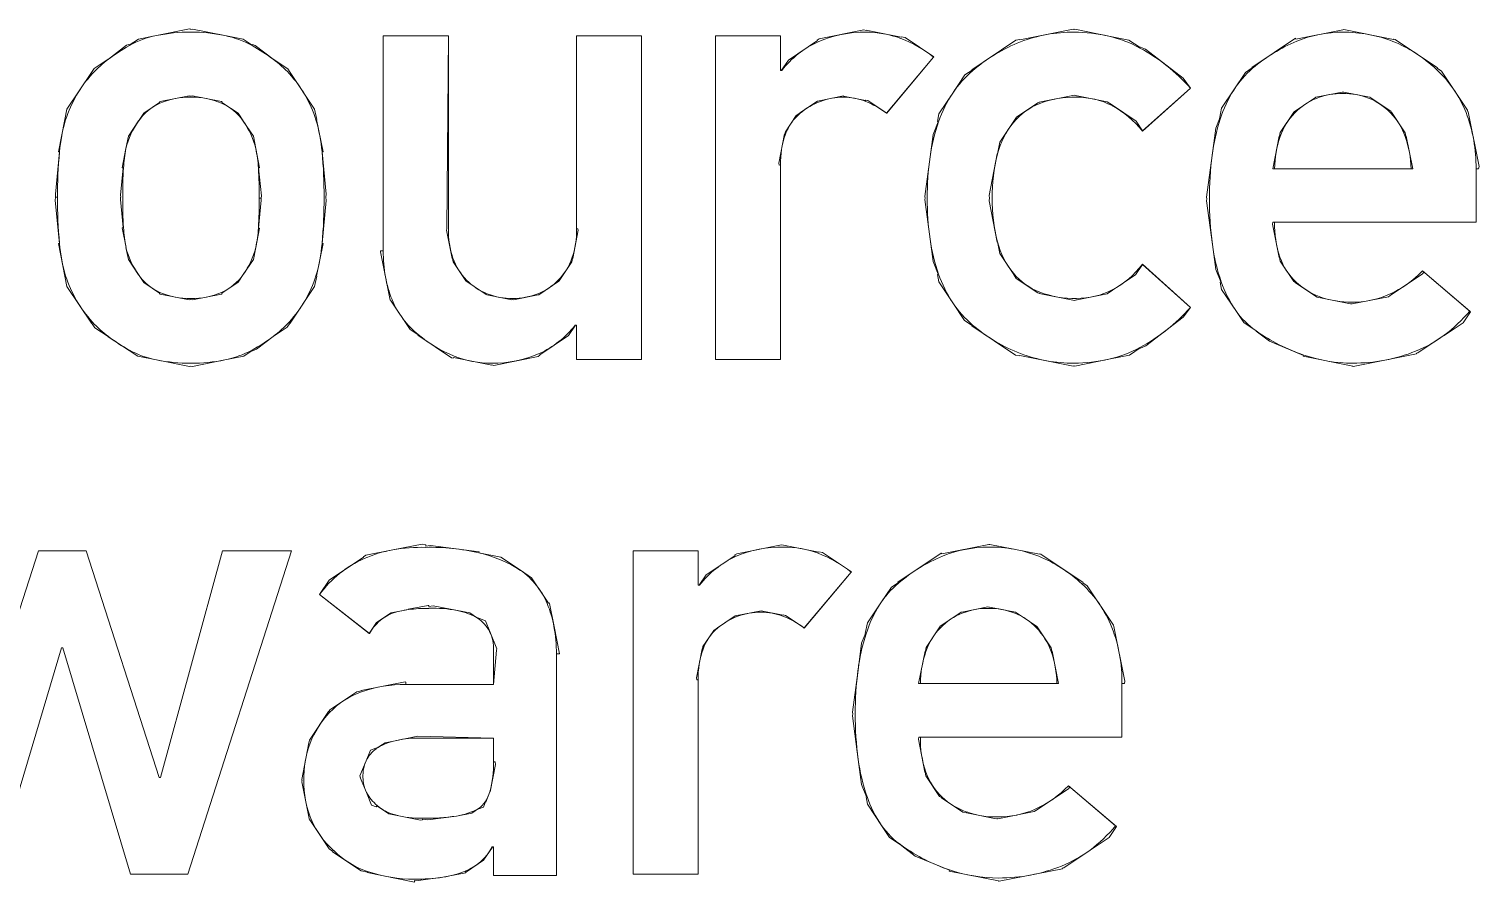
# Model space of a CAD drawing. Header units: millimetres. Extents: x 52 to 245, y 27 to 183.
# Drawn here: x 116.01 to 121.31, y 120.04 to 123.15 of the extents above; entities that cross this region are included whole.
import ezdxf

# ---------------------------------------------------------------- set-up
doc = ezdxf.new("R2010")
doc.units = ezdxf.units.MM
doc.layers.add('Mechanical15', color=56, linetype='Continuous')

msp = doc.modelspace()

# ---------------------------------------------------------------- linework, layer by layer
at = {"layer": 'Mechanical15', "color": 0, "lineweight": 5}
for p, q in [((116.4082, 123.1161), (116.4745, 123.1292)), ((116.4745, 123.1293), (116.5944, 123.1531)), ((116.4745, 123.1292), (116.4745, 123.1293)), ((116.5944, 123.1531), (116.6003, 123.152)), ((116.6001, 123.1518), (116.6056, 123.1529)), ((116.6003, 123.152), (116.6001, 123.1518)), ((116.6056, 123.1529), (116.7243, 123.1293)), ((116.7243, 123.1293), (116.7243, 123.1293)), ((116.7243, 123.1293), (116.7905, 123.1161)), ((117.3031, 123.1278), (117.5409, 123.1278)), ((117.3031, 122.3419), (117.3031, 123.1278)), ((117.3031, 122.3419), (117.3031, 123.1278)), ((117.3031, 123.1278), (117.5409, 123.1278)), ((117.5409, 123.1278), (117.5357, 122.4228)), ((117.5409, 122.4227), (117.5409, 123.1278)), ((118.0092, 123.1278), (118.247, 123.1278)), ((118.0092, 122.4227), (118.0092, 123.1278)), ((118.0092, 122.4227), (118.0092, 123.1278)), ((118.0092, 123.1278), (118.247, 123.1278)), ((118.247, 121.9456), (118.247, 123.1278)), ((118.247, 123.1278), (118.247, 121.9456)), ((118.5169, 123.1278), (118.7547, 123.1278)), ((118.5169, 121.9456), (118.5169, 123.1278)), ((118.5169, 121.9456), (118.5169, 123.1278)), ((118.5169, 123.1278), (118.7547, 123.1278)), ((118.7547, 123.0015), (118.7547, 123.1278)), ((118.7547, 123.1278), (118.7547, 123.0015)), ((118.8957, 123.1172), (119.0592, 123.1497)), ((119.0592, 123.1497), (119.0669, 123.1482)), ((119.0669, 123.1482), (119.0668, 123.1486)), ((119.0668, 123.1486), (119.0669, 123.1486)), ((119.0669, 123.1486), (119.1952, 123.1231)), ((119.629, 123.1133), (119.8243, 123.1521)), ((119.8243, 123.1521), (119.8268, 123.1516)), ((119.8267, 123.1516), (119.8295, 123.1521)), ((119.8268, 123.1516), (119.8267, 123.1516)), ((119.8295, 123.1521), (119.9543, 123.1273)), ((119.9543, 123.1273), (119.9543, 123.1273)), ((119.9543, 123.1273), (120.0276, 123.1127)), ((120.6377, 123.116), (120.8093, 123.1502)), ((120.8093, 123.1504), (120.8129, 123.1511)), ((120.8093, 123.1502), (120.8093, 123.1504)), ((120.8129, 123.1511), (120.9946, 123.115)), ((116.2985, 123.0425), (116.3651, 123.0936)), ((116.3651, 123.0936), (116.3729, 123.0968)), ((116.3729, 123.0968), (116.3747, 123.0936)), ((116.3747, 123.0936), (116.4082, 123.1161)), ((116.7905, 123.1161), (116.824, 123.0937)), ((116.824, 123.0937), (116.8257, 123.0967)), ((116.8257, 123.0967), (116.8353, 123.0928)), ((116.8353, 123.0928), (116.9007, 123.0425)), ((118.7835, 123.0397), (118.8896, 123.1106)), ((118.8888, 123.1126), (118.8957, 123.1172)), ((118.8896, 123.1106), (118.8888, 123.1126)), ((119.1952, 123.1231), (119.1958, 123.1245)), ((119.1958, 123.1245), (119.2094, 123.1218)), ((119.2094, 123.1218), (119.3148, 123.0514)), ((119.4532, 123.0043), (119.6145, 123.1121)), ((119.6145, 123.1121), (119.6283, 123.1148)), ((119.6283, 123.1148), (119.629, 123.1133)), ((120.0276, 123.1127), (120.0687, 123.0853)), ((120.0687, 123.0853), (120.0694, 123.0865)), ((120.0694, 123.0865), (120.0876, 123.079)), ((120.0876, 123.079), (120.2255, 122.9732)), ((120.4766, 123.0128), (120.6358, 123.1191)), ((120.6358, 123.1191), (120.6363, 123.1192)), ((120.6363, 123.1192), (120.6377, 123.116)), ((120.9946, 123.115), (120.9951, 123.1161)), ((120.9951, 123.1161), (120.9997, 123.1152)), ((120.9997, 123.1152), (121.1547, 123.0117)), ((116.2467, 123.0086), (116.2981, 123.043)), ((116.2981, 123.043), (116.2985, 123.0425)), ((116.9007, 123.0425), (116.901, 123.0429)), ((116.901, 123.0429), (116.9547, 123.0071)), ((118.7583, 123.0021), (118.7835, 123.0397)), ((119.1422, 122.8452), (119.3138, 123.0502)), ((119.3138, 123.0502), (119.1426, 122.8458)), ((119.3148, 123.0514), (119.3138, 123.0502)), ((116.1469, 122.8597), (116.2365, 122.9937)), ((116.2365, 122.9937), (116.2367, 122.9936)), ((116.2367, 122.9936), (116.2467, 123.0086)), ((116.9547, 123.0071), (116.9634, 122.994)), ((116.9634, 122.994), (116.9632, 122.9937)), ((116.9632, 122.9937), (117.0522, 122.8605)), ((118.7547, 123.0015), (118.7583, 123.0021)), ((118.7547, 123.0015), (118.7591, 123.0015)), ((119.3837, 122.9189), (119.4279, 122.985)), ((119.4279, 122.985), (119.4545, 123.0028)), ((119.4545, 123.0028), (119.4532, 123.0043)), ((120.2255, 122.9732), (120.253, 122.9374)), ((120.4104, 122.9302), (120.4535, 122.9947)), ((120.4535, 122.9947), (120.4781, 123.0111)), ((120.4781, 123.0111), (120.4766, 123.0128)), ((121.1547, 123.0117), (121.1533, 123.0103)), ((121.1533, 123.0103), (121.1693, 122.9995)), ((121.1693, 122.9995), (121.265, 122.8563)), ((119.3331, 122.8431), (119.3837, 122.9189)), ((119.3837, 122.9189), (119.3837, 122.9189)), ((120.0765, 122.7802), (120.252, 122.9365)), ((120.252, 122.9365), (120.0773, 122.7808)), ((120.253, 122.9374), (120.252, 122.9365)), ((120.3661, 122.864), (120.4103, 122.9302)), ((120.4103, 122.9302), (120.4104, 122.9302)), ((120.8062, 122.9224), (120.7108, 122.9035)), ((120.8094, 122.9218), (120.8062, 122.9224)), ((120.8123, 122.9223), (120.8093, 122.9217)), ((120.8093, 122.9217), (120.8094, 122.9218)), ((120.9066, 122.9036), (120.8123, 122.9223)), ((116.4859, 122.8844), (116.4283, 122.8459)), ((116.4877, 122.888), (116.4852, 122.8864)), ((116.4852, 122.8864), (116.4859, 122.8844)), ((116.5936, 122.9091), (116.4877, 122.888)), ((116.6001, 122.9078), (116.5936, 122.9091)), ((116.6063, 122.9091), (116.6001, 122.9078)), ((116.6001, 122.9078), (116.6002, 122.9078)), ((116.6002, 122.9078), (116.6001, 122.9078)), ((116.6001, 122.9078), (116.6001, 122.9078)), ((116.7114, 122.8882), (116.6063, 122.9091)), ((116.7143, 122.8863), (116.7114, 122.8882)), ((116.7136, 122.8844), (116.7143, 122.8863)), ((116.7728, 122.8449), (116.7136, 122.8844)), ((118.8896, 122.8896), (118.8249, 122.8463)), ((118.9847, 122.9085), (118.8896, 122.8896)), ((118.9848, 122.9085), (118.9847, 122.9085)), ((118.9848, 122.908), (118.9848, 122.9085)), ((119.0651, 122.892), (118.9848, 122.908)), ((119.0656, 122.8933), (119.0651, 122.892)), ((119.074, 122.8916), (119.0656, 122.8933)), ((119.1426, 122.8458), (119.074, 122.8916)), ((119.6949, 122.8831), (119.6162, 122.8305)), ((119.7001, 122.8841), (119.6949, 122.8831)), ((119.8286, 122.9109), (119.6997, 122.8852)), ((119.6997, 122.8852), (119.7001, 122.8841)), ((119.8362, 122.9094), (119.8286, 122.9109)), ((119.836, 122.9088), (119.8362, 122.9094)), ((119.8382, 122.9092), (119.836, 122.9088)), ((119.9476, 122.8874), (119.8382, 122.9092)), ((119.967, 122.8745), (119.9476, 122.8874)), ((119.9669, 122.8743), (119.967, 122.8745)), ((120.0535, 122.8165), (119.9669, 122.8743)), ((120.3583, 122.8251), (120.3661, 122.864)), ((120.709, 122.9032), (120.6322, 122.8519)), ((120.7107, 122.9036), (120.709, 122.9032)), ((120.7108, 122.9035), (120.7107, 122.9036)), ((120.9067, 122.9038), (120.9066, 122.9036)), ((120.9074, 122.9036), (120.9067, 122.9038)), ((120.9841, 122.8524), (120.9074, 122.9036)), ((116.1166, 122.7043), (116.14, 122.8222)), ((116.1395, 122.8224), (116.1469, 122.8597)), ((116.14, 122.8222), (116.1395, 122.8224)), ((116.4087, 122.8169), (116.3717, 122.7615)), ((116.4089, 122.8168), (116.4087, 122.8169)), ((116.4283, 122.8459), (116.4089, 122.8168)), ((116.7915, 122.8169), (116.7728, 122.8449)), ((116.7915, 122.8168), (116.7915, 122.8169)), ((116.8283, 122.7617), (116.7915, 122.8168)), ((117.0522, 122.8605), (117.0598, 122.8223)), ((117.0598, 122.8223), (117.0594, 122.8221)), ((117.0594, 122.8221), (117.0828, 122.7043)), ((118.8118, 122.8367), (118.7723, 122.7776)), ((118.8253, 122.8458), (118.8118, 122.8367)), ((118.8249, 122.8463), (118.8253, 122.8458)), ((119.3116, 122.7678), (119.3309, 122.8144)), ((119.3276, 122.8156), (119.3331, 122.8431)), ((119.3309, 122.8144), (119.3276, 122.8156)), ((119.6043, 122.8124), (119.5557, 122.7396)), ((119.6162, 122.8305), (119.6042, 122.8125)), ((119.6042, 122.8125), (119.6043, 122.8124)), ((120.0773, 122.7808), (120.0535, 122.8165)), ((120.3447, 122.7905), (120.3589, 122.8249)), ((120.3589, 122.8249), (120.3583, 122.8251)), ((120.6305, 122.8494), (120.5805, 122.7746)), ((120.6322, 122.8519), (120.6305, 122.8494)), ((120.6305, 122.8494), (120.6305, 122.8494)), ((120.9862, 122.8493), (120.9841, 122.8524)), ((120.9863, 122.8494), (120.9862, 122.8493)), ((121.0369, 122.7735), (120.9863, 122.8494)), ((121.265, 122.8563), (121.2662, 122.8507)), ((121.2662, 122.8507), (121.2668, 122.8509)), ((121.2668, 122.8509), (121.3066, 122.6511)), ((116.3717, 122.7615), (116.3628, 122.7168)), ((116.8372, 122.7169), (116.8283, 122.7617)), ((118.7695, 122.7694), (118.7484, 122.6633)), ((118.7706, 122.7691), (118.7695, 122.7694)), ((118.7723, 122.7776), (118.7706, 122.7691)), ((119.3009, 122.6862), (119.3116, 122.7678)), ((120.3316, 122.6914), (120.3447, 122.7905)), ((120.5767, 122.7613), (120.5531, 122.6425)), ((120.5778, 122.7609), (120.5767, 122.7613)), ((120.5805, 122.7746), (120.5778, 122.7609)), ((121.0394, 122.761), (121.0369, 122.7735)), ((121.0406, 122.7614), (121.0394, 122.761)), ((121.0643, 122.6426), (121.0406, 122.7614)), ((116.1048, 122.5489), (116.1201, 122.704)), ((116.1201, 122.704), (116.1166, 122.7043)), ((116.3629, 122.7168), (116.3489, 122.6461)), ((116.3628, 122.7168), (116.3629, 122.7168)), ((116.8369, 122.7168), (116.8372, 122.7169)), ((116.8511, 122.6454), (116.8369, 122.7168)), ((117.0828, 122.7043), (117.0792, 122.704)), ((117.0792, 122.704), (117.0945, 122.5489)), ((119.5557, 122.7396), (119.5471, 122.6966)), ((118.7484, 122.6633), (118.7498, 122.656)), ((118.7498, 122.656), (118.7547, 122.6561)), ((118.7547, 121.9456), (118.7547, 122.6561)), ((118.7547, 122.6561), (118.7547, 121.9456)), ((119.2817, 122.5405), (119.3009, 122.6862)), ((119.3009, 122.6862), (119.3009, 122.6862)), ((119.5466, 122.6968), (119.5164, 122.545)), ((119.5471, 122.6966), (119.5466, 122.6968)), ((120.3115, 122.5383), (120.3316, 122.6914)), ((120.3316, 122.6914), (120.3316, 122.6914)), ((121.3066, 122.6511), (121.3048, 122.6423)), ((116.3528, 122.6459), (116.343, 122.5462)), ((116.3489, 122.6461), (116.3528, 122.6459)), ((116.8475, 122.6453), (116.8511, 122.6454)), ((116.8575, 122.5437), (116.8475, 122.6453)), ((120.5531, 122.6425), (120.5596, 122.6425)), ((120.5596, 122.6425), (121.0643, 122.6426)), ((120.5596, 122.6425), (121.0586, 122.6425)), ((121.2957, 122.4468), (121.2957, 122.6425)), ((121.3048, 122.6423), (121.2957, 122.6425)), ((121.2957, 122.6425), (121.2957, 122.4468)), ((116.1059, 122.5381), (116.1048, 122.5489)), ((116.343, 122.5462), (116.3438, 122.538)), ((116.8567, 122.5353), (116.8575, 122.5437)), ((117.0945, 122.5489), (117.0934, 122.538)), ((119.5164, 122.545), (119.5184, 122.5352)), ((116.1046, 122.5268), (116.1057, 122.5381)), ((116.1201, 122.3693), (116.1046, 122.5268)), ((116.1057, 122.5381), (116.1059, 122.5381)), ((116.1126, 122.5381), (116.1059, 122.5381)), ((116.1059, 122.5381), (116.1059, 122.538)), ((116.1059, 122.538), (116.1126, 122.5381)), ((116.3434, 122.5381), (116.3425, 122.5296)), ((116.3425, 122.5296), (116.3526, 122.4272)), ((116.3438, 122.538), (116.3434, 122.5381)), ((116.8475, 122.4258), (116.8574, 122.527)), ((116.8499, 122.5353), (116.8566, 122.5354)), ((116.8566, 122.5353), (116.8499, 122.5353)), ((116.8566, 122.5354), (116.8566, 122.5353)), ((116.8574, 122.527), (116.8566, 122.5353)), ((116.8566, 122.5353), (116.8567, 122.5353)), ((117.0948, 122.5268), (117.0792, 122.3693)), ((117.0934, 122.538), (117.0936, 122.5381)), ((117.0936, 122.5381), (117.0948, 122.5268)), ((119.2824, 122.5353), (119.2817, 122.5405)), ((119.2817, 122.5301), (119.2824, 122.5354)), ((119.3009, 122.3846), (119.2817, 122.5301)), ((119.2824, 122.5354), (119.2824, 122.5353)), ((119.5185, 122.5355), (119.5165, 122.5257)), ((119.5165, 122.5257), (119.5466, 122.3746)), ((119.5184, 122.5352), (119.5185, 122.5355)), ((120.3114, 122.525), (120.3124, 122.5321)), ((120.3325, 122.3652), (120.3114, 122.525)), ((120.3123, 122.532), (120.3115, 122.5383)), ((120.3124, 122.5321), (120.3123, 122.532)), ((120.5536, 122.4469), (120.5522, 122.4395)), ((120.5522, 122.4395), (120.5763, 122.3181)), ((121.2957, 122.4468), (120.5536, 122.4469)), ((120.5596, 122.4468), (121.2957, 122.4468)), ((116.3526, 122.4272), (116.3486, 122.427)), ((116.3486, 122.427), (116.363, 122.355)), ((116.8369, 122.3544), (116.8511, 122.4256)), ((116.8511, 122.4256), (116.8475, 122.4258)), ((117.5357, 122.4228), (117.5346, 122.4174)), ((117.5346, 122.4174), (117.555, 122.3146)), ((117.9951, 122.3146), (118.0155, 122.4174)), ((118.0144, 122.4228), (118.0092, 122.4227)), ((118.0155, 122.4174), (118.0144, 122.4228)), ((119.3116, 122.3035), (119.3009, 122.3846)), ((119.3009, 122.3846), (119.3009, 122.3846)), ((116.1164, 122.3689), (116.1201, 122.3693)), ((116.14, 122.2502), (116.1164, 122.3689)), ((116.363, 122.355), (116.3628, 122.3549)), ((116.3628, 122.3549), (116.3716, 122.3107)), ((116.8286, 122.3109), (116.8372, 122.3543)), ((116.8372, 122.3543), (116.8369, 122.3544)), ((117.083, 122.3689), (117.0594, 122.2502)), ((117.0792, 122.3693), (117.083, 122.3689)), ((117.2926, 122.3391), (117.2932, 122.3419)), ((117.3109, 122.2471), (117.2926, 122.3391)), ((117.2932, 122.3419), (117.3031, 122.3419)), ((119.5466, 122.3746), (119.5471, 122.3748)), ((119.5471, 122.3748), (119.5555, 122.3324)), ((119.5555, 122.3324), (119.6043, 122.2595)), ((120.3445, 122.274), (120.3325, 122.3652)), ((120.3325, 122.3652), (120.3325, 122.3652)), ((116.3716, 122.3107), (116.4086, 122.2553)), ((116.7915, 122.2555), (116.8286, 122.3109)), ((117.555, 122.3146), (117.5556, 122.3148)), ((117.5556, 122.3148), (117.5582, 122.3021)), ((117.5582, 122.3021), (117.6047, 122.2325)), ((117.9454, 122.2324), (117.9919, 122.3021)), ((117.9919, 122.3021), (117.9945, 122.3148)), ((117.9945, 122.3148), (117.9951, 122.3146)), ((119.331, 122.2567), (119.3116, 122.3035)), ((120.0517, 122.2547), (120.0771, 122.2927)), ((120.0765, 122.2932), (120.252, 122.1358)), ((120.0765, 122.2932), (120.0771, 122.2928)), ((120.0771, 122.2927), (120.0765, 122.2932)), ((120.0771, 122.2928), (120.0771, 122.2927)), ((120.0771, 122.2927), (120.253, 122.135)), ((120.5763, 122.3181), (120.5773, 122.3184)), ((120.5773, 122.3184), (120.5799, 122.3051)), ((120.5799, 122.3051), (120.63, 122.2303)), ((116.1395, 122.2499), (116.14, 122.2502)), ((116.1469, 122.2126), (116.1395, 122.2499)), ((116.4086, 122.2553), (116.4089, 122.2555)), ((116.4089, 122.2555), (116.4283, 122.2264)), ((116.4283, 122.2264), (116.4859, 122.1879)), ((116.7136, 122.1879), (116.7728, 122.2275)), ((116.7728, 122.2275), (116.7915, 122.2555)), ((116.7915, 122.2555), (116.7915, 122.2555)), ((117.0598, 122.25), (117.0522, 122.2118)), ((117.0594, 122.2502), (117.0598, 122.25)), ((117.311, 122.2471), (117.3109, 122.2471)), ((117.328, 122.1616), (117.311, 122.2471)), ((117.6047, 122.2325), (117.6046, 122.2324)), ((117.6046, 122.2324), (117.6054, 122.2313)), ((117.6054, 122.2313), (117.6784, 122.1825)), ((117.8709, 122.1819), (117.9445, 122.2311)), ((117.9445, 122.2311), (117.9454, 122.2324)), ((117.9454, 122.2324), (117.9454, 122.2324)), ((119.3276, 122.2555), (119.331, 122.2567)), ((119.3329, 122.2286), (119.3276, 122.2555)), ((119.3837, 122.1526), (119.3329, 122.2286)), ((119.6043, 122.2595), (119.6041, 122.2594)), ((119.6041, 122.2594), (119.6159, 122.2418)), ((119.6159, 122.2418), (119.6946, 122.1892)), ((119.9674, 122.1984), (120.0517, 122.2547)), ((120.3632, 122.2288), (120.3445, 122.274)), ((120.3609, 122.228), (120.3632, 122.2288)), ((120.3662, 122.2012), (120.3609, 122.228)), ((120.63, 122.2303), (120.6368, 122.2257)), ((120.6368, 122.2257), (120.6366, 122.2255)), ((120.6366, 122.2255), (120.7151, 122.173)), ((120.9816, 122.1786), (121.1005, 122.2581)), ((121.1005, 122.2581), (121.1051, 122.2649)), ((121.1006, 122.2692), (121.2728, 122.1221)), ((121.1051, 122.2649), (121.1006, 122.2692)), ((121.1006, 122.2692), (121.2756, 122.1198)), ((116.2365, 122.0786), (116.1469, 122.2126)), ((116.4859, 122.1879), (116.4852, 122.186)), ((116.4852, 122.186), (116.4877, 122.1843)), ((116.4877, 122.1843), (116.5936, 122.1632)), ((116.6063, 122.1633), (116.7114, 122.1842)), ((116.7114, 122.1842), (116.7143, 122.1861)), ((116.7143, 122.1861), (116.7136, 122.1879)), ((117.0522, 122.2118), (116.9632, 122.0786)), ((117.6784, 122.1825), (117.6817, 122.1818)), ((117.6817, 122.1818), (117.6818, 122.1818)), ((117.6818, 122.1818), (117.7733, 122.1636)), ((117.7792, 122.1638), (117.8691, 122.1817)), ((117.8691, 122.1817), (117.8692, 122.1816)), ((117.8692, 122.1816), (117.8709, 122.1819)), ((119.6946, 122.1892), (119.7001, 122.1881)), ((119.7001, 122.1881), (119.6997, 122.187)), ((119.6997, 122.187), (119.8286, 122.1614)), ((119.8384, 122.1631), (119.9475, 122.1848)), ((119.9475, 122.1848), (119.9675, 122.1982)), ((119.9675, 122.1982), (119.9674, 122.1984)), ((120.4178, 122.124), (120.3662, 122.2012)), ((120.7151, 122.173), (120.728, 122.1704)), ((120.843, 122.1483), (120.9757, 122.1747)), ((120.9757, 122.1747), (120.9816, 122.1786)), ((120.9816, 122.1786), (120.9816, 122.1786)), ((116.5936, 122.1632), (116.6001, 122.1645)), ((116.6002, 122.1645), (116.6001, 122.1645)), ((116.6001, 122.1645), (116.6001, 122.1645)), ((116.6001, 122.1645), (116.6002, 122.1645)), ((116.6001, 122.1645), (116.6063, 122.1633)), ((117.3293, 122.1622), (117.328, 122.1616)), ((117.3293, 122.1618), (117.3293, 122.1622)), ((117.4011, 122.0544), (117.3293, 122.1618)), ((117.7733, 122.1636), (117.7765, 122.1643)), ((117.7765, 122.1643), (117.7764, 122.1644)), ((117.7764, 122.1644), (117.7792, 122.1638)), ((119.4269, 122.088), (119.3837, 122.1526)), ((119.3837, 122.1526), (119.3837, 122.1526)), ((119.8286, 122.1614), (119.8362, 122.1629)), ((119.8362, 122.1629), (119.836, 122.1636)), ((119.836, 122.1636), (119.8384, 122.1631)), ((120.253, 122.135), (120.2257, 122.0995)), ((120.4472, 122.08), (120.4178, 122.124)), ((120.4178, 122.124), (120.4178, 122.124)), ((120.728, 122.1704), (120.7279, 122.1702)), ((120.7279, 122.1702), (120.8369, 122.1485)), ((120.8369, 122.1485), (120.8411, 122.1493)), ((120.8411, 122.1493), (120.841, 122.1487)), ((120.841, 122.1487), (120.843, 122.1483)), ((121.2756, 122.1198), (121.2488, 122.0796)), ((116.2373, 122.0793), (116.2365, 122.0786)), ((116.2492, 122.0615), (116.2373, 122.0793)), ((116.9628, 122.079), (116.952, 122.063)), ((116.9632, 122.0786), (116.9628, 122.079)), ((118.0051, 122.0702), (117.9803, 122.0331)), ((118.0043, 122.0708), (118.0092, 122.0708)), ((118.0092, 122.0708), (118.0051, 122.0702)), ((118.0092, 121.9456), (118.0092, 122.0708)), ((118.0092, 121.9456), (118.0092, 122.0708)), ((119.4546, 122.0695), (119.4269, 122.088)), ((119.4534, 122.0681), (119.4546, 122.0695)), ((119.6125, 121.9617), (119.4534, 122.0681)), ((120.2257, 122.0995), (120.0896, 121.995)), ((120.4926, 122.0497), (120.4472, 122.08)), ((121.2488, 122.0796), (121.1798, 122.0335)), ((116.2982, 122.0288), (116.2492, 122.0615)), ((116.2979, 122.0285), (116.2982, 122.0288)), ((116.3741, 121.9776), (116.2979, 122.0285)), ((116.9007, 122.0293), (116.84, 121.9826)), ((116.901, 122.0289), (116.9007, 122.0293)), ((116.952, 122.063), (116.901, 122.0289)), ((117.4301, 122.035), (117.4011, 122.0544)), ((117.4292, 122.034), (117.4301, 122.035)), ((117.5528, 121.9514), (117.4292, 122.034)), ((117.9803, 122.0331), (117.8748, 121.9626)), ((120.4922, 122.0492), (120.4926, 122.0497)), ((120.5411, 122.0117), (120.4922, 122.0492)), ((121.1797, 122.0337), (121.0835, 121.9693)), ((121.1798, 122.0335), (121.1797, 122.0337)), ((116.3745, 121.9784), (116.3741, 121.9776)), ((116.4056, 121.9576), (116.3745, 121.9784)), ((116.8242, 121.9783), (116.7932, 121.9576)), ((116.8252, 121.9765), (116.8242, 121.9783)), ((116.84, 121.9826), (116.8252, 121.9765)), ((117.8755, 121.9607), (117.8684, 121.9559)), ((117.8748, 121.9626), (117.8755, 121.9607)), ((119.6285, 121.9586), (119.6125, 121.9617)), ((120.0291, 121.9609), (119.9543, 121.946)), ((120.0688, 121.9874), (120.0291, 121.9609)), ((120.0693, 121.9866), (120.0688, 121.9874)), ((120.0896, 121.995), (120.0693, 121.9866)), ((120.6657, 121.9601), (120.5411, 122.0117)), ((121.0788, 121.966), (120.8472, 121.9199)), ((121.0835, 121.9693), (121.0779, 121.9682)), ((121.0779, 121.9682), (121.0788, 121.966)), ((116.4745, 121.9439), (116.4056, 121.9576)), ((116.5944, 121.9201), (116.4745, 121.9439)), ((116.4745, 121.9439), (116.4745, 121.9439)), ((116.6003, 121.9212), (116.5944, 121.9201)), ((116.6056, 121.9203), (116.6001, 121.9214)), ((116.6001, 121.9214), (116.6003, 121.9212)), ((116.7243, 121.9439), (116.6056, 121.9203)), ((116.7932, 121.9576), (116.7243, 121.9439)), ((116.7243, 121.9439), (116.7243, 121.9439)), ((117.5589, 121.9502), (117.5528, 121.9514)), ((117.5598, 121.9524), (117.5589, 121.9502)), ((117.6993, 121.9246), (117.5598, 121.9524)), ((117.7067, 121.9238), (117.6992, 121.9252)), ((117.6992, 121.9252), (117.6993, 121.9246)), ((117.8684, 121.9559), (117.7067, 121.9238)), ((118.0092, 121.9456), (118.247, 121.9456)), ((118.247, 121.9456), (118.0092, 121.9456)), ((118.5169, 121.9456), (118.7547, 121.9456)), ((118.7547, 121.9456), (118.5169, 121.9456)), ((119.6291, 121.96), (119.6285, 121.9586)), ((119.8242, 121.9212), (119.6291, 121.96)), ((119.8268, 121.9217), (119.8242, 121.9212)), ((119.8295, 121.9212), (119.8267, 121.9217)), ((119.8267, 121.9217), (119.8268, 121.9217)), ((119.9543, 121.946), (119.8295, 121.9212)), ((119.9543, 121.946), (119.9543, 121.946)), ((120.6647, 121.9569), (120.6657, 121.9601)), ((120.8454, 121.921), (120.6647, 121.9569)), ((120.8454, 121.9202), (120.8454, 121.921)), ((120.8472, 121.9199), (120.8454, 121.9202)), ((115.7758, 120.4183), (116.0436, 121.2463)), ((115.7758, 120.4183), (116.0436, 121.2463)), ((116.0436, 121.2463), (116.2169, 121.2463)), ((116.0436, 121.2463), (116.2169, 121.2463)), ((116.2169, 121.2463), (116.4842, 120.4183)), ((116.2169, 121.2463), (116.4842, 120.4183)), ((116.4891, 120.4183), (116.7153, 121.2463)), ((116.4891, 120.4183), (116.7153, 121.2463)), ((116.5891, 120.0641), (116.9673, 121.2463)), ((116.9673, 121.2463), (116.5891, 120.0641)), ((116.7153, 121.2463), (116.9673, 121.2463)), ((116.7153, 121.2463), (116.9673, 121.2463)), ((117.1049, 121.1393), (117.231, 121.2235)), ((117.2306, 121.2246), (117.2388, 121.2301)), ((117.231, 121.2235), (117.2306, 121.2246)), ((117.2388, 121.2301), (117.3382, 121.2499)), ((117.3382, 121.2499), (117.4445, 121.271)), ((117.3382, 121.2499), (117.3382, 121.2499)), ((117.4445, 121.271), (117.4586, 121.2682)), ((117.4586, 121.2682), (117.4583, 121.2636)), ((117.4583, 121.2636), (117.4754, 121.2659)), ((117.4754, 121.2659), (117.6535, 121.2424)), ((117.6535, 121.2424), (117.6527, 121.2391)), ((117.6527, 121.2391), (117.7322, 121.2233)), ((117.7322, 121.2233), (117.8049, 121.1748)), ((118.2157, 121.2463), (118.4535, 121.2463)), ((118.2157, 120.0641), (118.2157, 121.2463)), ((118.2157, 120.0641), (118.2157, 121.2463)), ((118.2157, 121.2463), (118.4535, 121.2463)), ((118.4535, 121.12), (118.4535, 121.2463)), ((118.4535, 121.2463), (118.4535, 121.12)), ((118.4822, 121.1582), (118.5883, 121.2291)), ((118.5876, 121.2311), (118.5945, 121.2357)), ((118.5883, 121.2291), (118.5876, 121.2311)), ((118.5945, 121.2357), (118.758, 121.2682)), ((118.758, 121.2682), (118.7657, 121.2667)), ((118.7657, 121.2667), (118.7655, 121.2671)), ((118.7655, 121.2671), (118.7656, 121.2671)), ((118.7656, 121.2671), (118.8939, 121.2416)), ((118.8939, 121.2416), (118.8945, 121.243)), ((118.8945, 121.243), (118.9082, 121.2403)), ((118.9082, 121.2403), (119.0135, 121.1699)), ((119.1826, 121.1313), (119.3418, 121.2376)), ((119.3418, 121.2376), (119.3423, 121.2377)), ((119.3423, 121.2377), (119.3437, 121.2345)), ((119.3437, 121.2345), (119.5152, 121.2687)), ((119.5152, 121.2689), (119.5189, 121.2696)), ((119.5152, 121.2687), (119.5152, 121.2689)), ((119.5189, 121.2696), (119.7005, 121.2334)), ((119.7005, 121.2334), (119.7011, 121.2346)), ((119.7011, 121.2346), (119.7057, 121.2337)), ((119.7057, 121.2337), (119.8606, 121.1301)), ((117.8049, 121.1748), (117.8049, 121.1748)), ((117.8049, 121.1748), (117.8451, 121.1479)), ((118.841, 120.9637), (119.0126, 121.1687)), ((119.0126, 121.1687), (118.8414, 120.9643)), ((119.0135, 121.1699), (119.0126, 121.1687)), ((117.07, 121.0869), (117.1049, 121.1393)), ((117.8451, 121.1479), (117.9069, 121.0554)), ((118.4535, 121.12), (118.4571, 121.1206)), ((118.4535, 121.12), (118.4578, 121.12)), ((118.4571, 121.1206), (118.4822, 121.1582)), ((119.1163, 121.0487), (119.1594, 121.1132)), ((119.1594, 121.1132), (119.184, 121.1296)), ((119.184, 121.1296), (119.1826, 121.1313)), ((119.8606, 121.1301), (119.8592, 121.1287)), ((119.8592, 121.1287), (119.8753, 121.118)), ((119.8753, 121.118), (119.971, 120.9748)), ((117.2518, 120.9439), (117.07, 121.0869)), ((117.0703, 121.0867), (117.2523, 120.9435)), ((117.3321, 121.0199), (117.2787, 120.9842)), ((117.3324, 121.0196), (117.3321, 121.0199)), ((117.3946, 121.032), (117.3324, 121.0196)), ((117.4667, 121.0468), (117.3945, 121.0325)), ((117.3945, 121.0325), (117.3946, 121.032)), ((117.4699, 121.0462), (117.4667, 121.0468)), ((117.4696, 121.0425), (117.4699, 121.0462)), ((117.4852, 121.0456), (117.4696, 121.0425)), ((117.5736, 121.028), (117.4852, 121.0456)), ((117.6191, 121.0189), (117.5736, 121.028)), ((117.5736, 121.028), (117.5736, 121.028)), ((117.6476, 120.9999), (117.6191, 121.0189)), ((117.9069, 121.0553), (117.9086, 121.0561)), ((117.9069, 121.0554), (117.9069, 121.0553)), ((117.9086, 121.0561), (117.91, 121.054)), ((117.91, 121.054), (117.9269, 120.969)), ((118.5884, 121.0081), (118.5236, 120.9648)), ((118.6834, 121.027), (118.5884, 121.0081)), ((118.6835, 121.027), (118.6834, 121.027)), ((118.6836, 121.0265), (118.6835, 121.027)), ((118.7639, 121.0105), (118.6836, 121.0265)), ((118.7644, 121.0118), (118.7639, 121.0105)), ((118.7728, 121.0101), (118.7644, 121.0118)), ((118.8414, 120.9643), (118.7728, 121.0101)), ((119.072, 120.9825), (119.1162, 121.0487)), ((119.1162, 121.0487), (119.1163, 121.0487)), ((119.4149, 121.0217), (119.3381, 120.9704)), ((119.4167, 121.0221), (119.4149, 121.0217)), ((119.4168, 121.022), (119.4167, 121.0221)), ((119.5122, 121.0409), (119.4168, 121.022)), ((119.5153, 121.0403), (119.5122, 121.0409)), ((119.5182, 121.0408), (119.5152, 121.0402)), ((119.5152, 121.0402), (119.5153, 121.0403)), ((119.6125, 121.0221), (119.5182, 121.0408)), ((119.6126, 121.0223), (119.6125, 121.0221)), ((119.6133, 121.0221), (119.6126, 121.0223)), ((119.6901, 120.9708), (119.6133, 121.0221)), ((117.2787, 120.9842), (117.2518, 120.9439)), ((117.6484, 121.0013), (117.6476, 120.9999)), ((117.6761, 120.9898), (117.6484, 121.0013)), ((117.6919, 120.9516), (117.6761, 120.9898)), ((117.9269, 120.969), (117.9269, 120.969)), ((117.9269, 120.969), (117.9468, 120.8693)), ((118.5106, 120.9552), (118.4711, 120.8961)), ((118.5241, 120.9643), (118.5106, 120.9552)), ((118.5236, 120.9648), (118.5241, 120.9643)), ((119.0642, 120.9436), (119.072, 120.9825)), ((119.3364, 120.9679), (119.2864, 120.8931)), ((119.3381, 120.9704), (119.3364, 120.9679)), ((119.3364, 120.9679), (119.3364, 120.9679)), ((119.6921, 120.9678), (119.6901, 120.9708)), ((119.6922, 120.9679), (119.6921, 120.9678)), ((119.7429, 120.892), (119.6922, 120.9679)), ((119.971, 120.9748), (119.9721, 120.9692)), ((119.9721, 120.9692), (119.9728, 120.9694)), ((119.9728, 120.9694), (120.0125, 120.7696)), ((117.2517, 120.9438), (117.2518, 120.9439)), ((117.2523, 120.9435), (117.2517, 120.9438)), ((117.2518, 120.9439), (117.2523, 120.9435)), ((117.6918, 120.9515), (117.6919, 120.9516)), ((117.7183, 120.8874), (117.6918, 120.9515)), ((119.0376, 120.8099), (119.0506, 120.909)), ((119.0506, 120.909), (119.0648, 120.9434)), ((119.0648, 120.9434), (119.0642, 120.9436)), ((115.8808, 120.0641), (116.1278, 120.891)), ((116.1278, 120.891), (115.8808, 120.0641)), ((116.1278, 120.891), (116.1322, 120.891)), ((116.1322, 120.891), (116.1278, 120.891)), ((116.1322, 120.891), (116.3798, 120.0641)), ((116.3798, 120.0641), (116.1322, 120.891)), ((117.706, 120.7577), (117.706, 120.8828)), ((117.706, 120.7577), (117.7163, 120.8825)), ((117.7163, 120.8825), (117.7183, 120.8874)), ((117.9468, 120.8693), (117.9361, 120.8692)), ((117.9361, 120.0597), (117.9361, 120.8692)), ((117.9361, 120.8692), (117.9361, 120.0597)), ((118.4683, 120.8879), (118.4471, 120.7818)), ((118.4694, 120.8875), (118.4683, 120.8879)), ((118.4711, 120.8961), (118.4694, 120.8875)), ((119.2826, 120.8798), (119.259, 120.761)), ((119.2837, 120.8794), (119.2826, 120.8798)), ((119.2864, 120.8931), (119.2837, 120.8794)), ((119.7453, 120.8795), (119.7429, 120.892)), ((119.7466, 120.8799), (119.7453, 120.8795)), ((119.7702, 120.7611), (119.7466, 120.8799)), ((119.0174, 120.6568), (119.0376, 120.8099)), ((117.2221, 120.7353), (117.3825, 120.7672)), ((117.3825, 120.7672), (117.3857, 120.7666)), ((117.3857, 120.7666), (117.3857, 120.7577)), ((117.3857, 120.7577), (117.706, 120.7577)), ((117.3857, 120.7577), (117.706, 120.7577)), ((118.4471, 120.7818), (118.4486, 120.7745)), ((118.4486, 120.7745), (118.4535, 120.7746)), ((118.4535, 120.0641), (118.4535, 120.7746)), ((118.4535, 120.7746), (118.4535, 120.0641)), ((119.259, 120.761), (119.2655, 120.761)), ((119.2655, 120.761), (119.7702, 120.7611)), ((119.2655, 120.761), (119.7645, 120.761)), ((120.0017, 120.5653), (120.0017, 120.761)), ((120.0107, 120.7608), (120.0017, 120.761)), ((120.0017, 120.761), (120.0017, 120.5653)), ((120.0125, 120.7696), (120.0107, 120.7608)), ((117.1079, 120.6649), (117.2065, 120.7307)), ((117.2065, 120.7307), (117.2226, 120.7339)), ((117.2226, 120.7339), (117.2221, 120.7353)), ((117.0334, 120.5542), (117.1033, 120.6589)), ((117.1033, 120.6589), (117.1037, 120.6585)), ((117.1037, 120.6585), (117.1079, 120.6649)), ((119.0182, 120.6505), (119.0174, 120.6568)), ((119.0174, 120.6435), (119.0183, 120.6506)), ((119.0384, 120.4837), (119.0174, 120.6435)), ((119.0183, 120.6506), (119.0182, 120.6505)), ((117.0049, 120.4109), (117.0315, 120.5447)), ((117.0315, 120.5448), (117.0334, 120.5542)), ((117.0315, 120.5447), (117.0315, 120.5448)), ((117.31, 120.5449), (117.2774, 120.5231)), ((117.3403, 120.5509), (117.31, 120.5449)), ((117.4287, 120.5687), (117.3402, 120.5511)), ((117.3402, 120.5511), (117.3403, 120.5509)), ((117.706, 120.562), (117.4287, 120.5687)), ((117.4288, 120.562), (117.706, 120.562)), ((117.706, 120.4751), (117.706, 120.562)), ((117.706, 120.4751), (117.706, 120.562)), ((119.2596, 120.5654), (119.2581, 120.558)), ((119.2581, 120.558), (119.2822, 120.4366)), ((120.0017, 120.5653), (119.2596, 120.5654)), ((119.2655, 120.5653), (120.0017, 120.5653)), ((117.2402, 120.4789), (117.2175, 120.424)), ((117.2559, 120.517), (117.2402, 120.4789)), ((117.2402, 120.4789), (117.2402, 120.4789)), ((117.2759, 120.5253), (117.2559, 120.517)), ((117.2774, 120.5231), (117.2759, 120.5253)), ((119.0504, 120.3925), (119.0384, 120.4837)), ((119.0384, 120.4837), (119.0384, 120.4837)), ((117.2175, 120.424), (117.22, 120.4179)), ((117.6934, 120.3655), (117.7132, 120.4653)), ((117.7113, 120.4753), (117.706, 120.4751)), ((117.7132, 120.4653), (117.7113, 120.4753)), ((119.2822, 120.4366), (119.2832, 120.4369)), ((119.2832, 120.4369), (119.2859, 120.4236)), ((116.4842, 120.4183), (116.4891, 120.4183)), ((116.4842, 120.4183), (116.4891, 120.4183)), ((117.0057, 120.4067), (117.0049, 120.4109)), ((117.0053, 120.4021), (117.0063, 120.4069)), ((117.0331, 120.2623), (117.0053, 120.4021)), ((117.0063, 120.4069), (117.0057, 120.4067)), ((117.2192, 120.4183), (117.2189, 120.4175)), ((117.2189, 120.4175), (117.2415, 120.3629)), ((117.22, 120.4179), (117.2192, 120.4183)), ((119.0692, 120.3473), (119.0504, 120.3925)), ((119.2859, 120.4236), (119.3359, 120.3488)), ((119.6876, 120.2971), (119.8065, 120.3766)), ((119.8065, 120.3766), (119.811, 120.3834)), ((119.8066, 120.3877), (119.9787, 120.2406)), ((119.811, 120.3834), (119.8066, 120.3877)), ((119.8066, 120.3877), (119.9816, 120.2382)), ((117.2415, 120.3629), (117.2412, 120.3628)), ((117.2412, 120.3628), (117.2601, 120.3172)), ((117.6688, 120.3096), (117.6765, 120.3283)), ((117.6765, 120.3283), (117.6773, 120.3278)), ((117.6773, 120.3278), (117.6929, 120.3656)), ((117.6929, 120.3656), (117.6934, 120.3655)), ((119.0668, 120.3465), (119.0692, 120.3473)), ((119.0722, 120.3197), (119.0668, 120.3465)), ((119.1237, 120.2425), (119.0722, 120.3197)), ((119.3359, 120.3488), (119.3427, 120.3442)), ((119.3427, 120.3442), (119.3425, 120.344)), ((119.3425, 120.344), (119.4211, 120.2915)), ((117.2601, 120.3172), (117.2766, 120.3104)), ((117.2766, 120.3104), (117.2798, 120.3145)), ((117.2798, 120.3145), (117.3237, 120.2852)), ((117.3237, 120.2852), (117.3472, 120.2805)), ((117.3472, 120.2805), (117.3471, 120.2801)), ((117.3471, 120.2801), (117.4395, 120.2617)), ((117.4464, 120.2631), (117.4462, 120.2655)), ((117.4462, 120.2655), (117.4659, 120.2629)), ((117.4659, 120.2629), (117.5703, 120.2767)), ((117.5703, 120.2765), (117.6269, 120.2877)), ((117.5703, 120.2767), (117.5703, 120.2765)), ((117.6269, 120.2877), (117.6515, 120.3042)), ((117.6515, 120.3042), (117.6525, 120.3029)), ((117.6525, 120.3029), (117.6688, 120.3096)), ((119.4211, 120.2915), (119.4339, 120.2889)), ((119.4339, 120.2889), (119.4339, 120.2887)), ((119.4339, 120.2887), (119.5429, 120.267)), ((119.5429, 120.267), (119.547, 120.2678)), ((119.547, 120.2678), (119.5469, 120.2672)), ((119.5469, 120.2672), (119.549, 120.2668)), ((119.549, 120.2668), (119.6816, 120.2931)), ((119.6816, 120.2931), (119.6875, 120.2971)), ((119.6875, 120.2971), (119.6876, 120.2971)), ((117.0333, 120.2621), (117.0331, 120.2623)), ((117.0346, 120.2626), (117.0333, 120.2621)), ((117.1049, 120.1575), (117.0346, 120.2626)), ((117.4395, 120.2617), (117.4464, 120.2631)), ((119.1531, 120.1985), (119.1237, 120.2425)), ((119.1237, 120.2425), (119.1237, 120.2425)), ((119.9816, 120.2382), (119.9547, 120.1981)), ((117.7019, 120.1636), (117.6698, 120.1156)), ((117.701, 120.1641), (117.706, 120.1641)), ((117.706, 120.1641), (117.7019, 120.1636)), ((117.706, 120.0597), (117.706, 120.1641)), ((117.706, 120.0597), (117.706, 120.1641)), ((119.1985, 120.1682), (119.1531, 120.1985)), ((119.1982, 120.1677), (119.1985, 120.1682)), ((119.247, 120.1302), (119.1982, 120.1677)), ((119.9547, 120.1981), (119.8858, 120.152)), ((117.1193, 120.1478), (117.1049, 120.1575)), ((117.1176, 120.1463), (117.1193, 120.1478)), ((117.2227, 120.0762), (117.1176, 120.1463)), ((117.6698, 120.1156), (117.6065, 120.0733)), ((119.3717, 120.0786), (119.247, 120.1302)), ((119.8856, 120.1521), (119.7894, 120.0878)), ((119.8858, 120.152), (119.8856, 120.1521)), ((116.3798, 120.0641), (116.5891, 120.0641)), ((116.5891, 120.0641), (116.3798, 120.0641)), ((117.2448, 120.0718), (117.2227, 120.0762)), ((117.2443, 120.0702), (117.2448, 120.0718)), ((117.4173, 120.0358), (117.2443, 120.0702)), ((117.5207, 120.0533), (117.4223, 120.0404)), ((117.6045, 120.0697), (117.5207, 120.053)), ((117.5207, 120.053), (117.5207, 120.0533)), ((117.6065, 120.0733), (117.6033, 120.0727)), ((117.6033, 120.0727), (117.6045, 120.0697)), ((117.706, 120.0597), (117.9361, 120.0597)), ((117.9361, 120.0597), (117.706, 120.0597)), ((118.2157, 120.0641), (118.4535, 120.0641)), ((118.4535, 120.0641), (118.2157, 120.0641)), ((119.3706, 120.0754), (119.3717, 120.0786)), ((119.5513, 120.0395), (119.3706, 120.0754)), ((119.7848, 120.0845), (119.5531, 120.0384)), ((119.7894, 120.0878), (119.7839, 120.0867)), ((119.7839, 120.0867), (119.7848, 120.0845)), ((117.4223, 120.0404), (117.4173, 120.041)), ((117.4173, 120.041), (117.4173, 120.0358)), ((119.5513, 120.0387), (119.5513, 120.0395)), ((119.5531, 120.0384), (119.5513, 120.0387))]:
    msp.add_line(p, q, dxfattribs=at)
for centre, radius, start, end in [((116.545, 122.7858), 0.3506, 101.6014, 118.9634), ((116.5944, 122.5489), 0.5926, 89.4477, 101.6721), ((116.6056, 122.5602), 0.5813, 78.215, 90.5345), ((116.652, 122.7817), 0.3549, 61.1277, 78.2549), ((119.0592, 122.7223), 0.4192, 88.9716, 113.595), ((119.0669, 122.7784), 0.363, 69.578, 90.0151), ((119.8243, 122.5965), 0.545, 89.7371, 110.7017), ((119.8295, 122.5976), 0.5439, 76.7459, 90.2915), ((119.8468, 122.6762), 0.4634, 61.5211, 76.5971), ((120.8099, 122.6916), 0.4499, 90.0747, 112.0795), ((120.8129, 122.6511), 0.4904, 68.6155, 90.4213), ((116.7127, 122.4916), 0.6892, 119.3129, 126.9369), ((116.4829, 122.4825), 0.6986, 53.2754, 60.8323), ((119.0396, 122.7835), 0.3553, 114.6485, 142.1532), ((119.0344, 122.6993), 0.4485, 51.4766, 69.2244), ((119.8483, 122.5477), 0.5992, 111.1989, 130.8732), ((119.7548, 122.5025), 0.66, 41.1188, 61.6899), ((120.8698, 122.5543), 0.5996, 112.4538, 130.6164), ((120.8016, 122.6368), 0.5079, 46.7104, 68.0095), ((116.5555, 122.6998), 0.4283, 126.8645, 137.335), ((116.6414, 122.6938), 0.4346, 42.9862, 53.3606), ((116.5762, 122.6819), 0.4557, 137.4456, 162.1632), ((116.6259, 122.684), 0.4526, 17.687, 42.5622), ((119.7097, 122.7033), 0.3908, 130.4366, 146.5211), ((120.701, 122.7472), 0.3433, 130.1868, 147.8031), ((120.8571, 122.6873), 0.4331, 21.7778, 47.4745), ((119.7826, 122.6569), 0.4773, 146.7027, 160.775), ((120.8093, 122.6804), 0.4706, 147.9471, 162.2161), ((120.8062, 122.6597), 0.2577, 89.3102, 111.3684), ((120.8123, 122.6656), 0.2518, 68.3805, 90.6677), ((116.5647, 122.7095), 0.1892, 114.2281, 145.4347), ((116.5936, 122.6322), 0.2716, 88.627, 113.1148), ((116.6063, 122.6343), 0.2695, 66.7968, 91.3098), ((116.6322, 122.7043), 0.195, 35.247, 65.6929), ((118.9847, 122.6601), 0.2436, 89.9762, 130.6386), ((118.984, 122.6777), 0.226, 69.2777, 89.8115), ((118.9531, 122.5998), 0.3098, 52.3882, 69.0258), ((119.7878, 122.659), 0.238, 111.2854, 140.0932), ((119.8286, 122.542), 0.3618, 88.8229, 110.5841), ((119.8382, 122.6232), 0.2806, 62.8628, 90.4311), ((119.8015, 122.5645), 0.3495, 38.0992, 61.893), ((120.7995, 122.6846), 0.2321, 112.0721, 135.7339), ((120.8169, 122.6851), 0.232, 44.1216, 67.6711), ((116.7171, 122.6514), 0.5993, 163.5155, 174.9634), ((116.6344, 122.6527), 0.2789, 143.9559, 166.7159), ((116.5341, 122.6398), 0.3124, 14.2734, 34.5226), ((116.4773, 122.6513), 0.6042, 5.0027, 16.3534), ((118.9407, 122.7078), 0.1788, 129.9067, 160.2022), ((119.9727, 122.5907), 0.6785, 160.78, 171.9073), ((119.8422, 122.6209), 0.3042, 141.1673, 165.6076), ((121.0642, 122.5977), 0.7385, 162.1465, 172.7093), ((120.8011, 122.6832), 0.2342, 135.7564, 160.8077), ((120.8119, 122.6803), 0.2389, 19.5279, 44.1101), ((120.7475, 122.6511), 0.5483, 359.0949, 21.0396), ((119.0723, 122.6633), 0.3177, 160.683, 181.2904), ((120.9373, 122.6378), 0.3777, 161.0898, 179.2866), ((120.6726, 122.6328), 0.3861, 1.4407, 19.2711), ((117.7235, 122.5489), 1.6109, 174.474, 180.3852), ((116.8277, 122.6216), 0.4744, 168.4265, 177.0684), ((116.4077, 122.6214), 0.4396, 3.1031, 12.5322), ((115.461, 122.5489), 1.6257, 359.6173, 5.4745), ((120.3191, 122.5405), 1.0285, 171.8584, 180.2883), ((120.1321, 122.545), 0.6039, 165.4695, 180.9162), ((121.5172, 122.5383), 1.1954, 172.641, 180.3001), ((117.9921, 122.5462), 1.6412, 176.5178, 180.2838), ((115.2919, 122.5437), 1.5581, 359.6924, 3.7349), ((117.7744, 122.5268), 1.6618, 179.6125, 185.4411), ((118.0802, 122.5296), 1.7293, 179.7192, 183.3926), ((115.3026, 122.527), 1.5473, 356.2522, 0.3076), ((115.4096, 122.5268), 1.6771, 354.6096, 0.385), ((120.3173, 122.5301), 1.0267, 179.709, 188.1486), ((120.1269, 122.5257), 0.5987, 179.0804, 194.5939), ((121.5219, 122.525), 1.2001, 179.6649, 187.6535), ((120.9342, 122.4395), 0.3747, 178.8844, 198.7437), ((116.8401, 122.4513), 0.4867, 182.8254, 191.4083), ((116.4082, 122.4498), 0.4391, 347.4567, 356.8794), ((117.86, 122.4174), 0.3191, 179.032, 198.6146), ((117.6901, 122.4174), 0.3191, 341.3854, 0.968), ((119.9689, 122.4796), 0.6746, 188.0979, 199.2676), ((116.719, 122.4208), 0.6011, 184.9236, 196.4275), ((116.6244, 122.4154), 0.2684, 193.004, 216.5626), ((116.5459, 122.428), 0.3001, 324.9179, 345.8099), ((116.4754, 122.4209), 0.6061, 343.7034, 355.1094), ((117.8369, 122.3391), 0.5338, 179.7024, 189.9215), ((119.8403, 122.4504), 0.3023, 194.4637, 218.9677), ((121.0278, 122.457), 0.7013, 187.5241, 198.9583), ((117.7582, 122.3849), 0.2123, 199.0876, 224.8103), ((117.7919, 122.3849), 0.2123, 315.1884, 340.9111), ((119.8032, 122.5032), 0.3447, 298.319, 322.4705), ((120.7932, 122.3934), 0.2263, 199.172, 227.0016), ((116.5762, 122.3905), 0.4557, 197.8368, 222.5544), ((116.5646, 122.3628), 0.1892, 214.5664, 245.773), ((116.6322, 122.368), 0.195, 294.306, 324.7519), ((116.6259, 122.3884), 0.4526, 317.4378, 342.313), ((117.7001, 122.3155), 0.395, 189.9616, 202.4552), ((117.7645, 122.3904), 0.2207, 224.6519, 248.3484), ((117.7842, 122.3914), 0.2224, 292.0546, 315.4142), ((119.7781, 122.413), 0.4726, 199.2721, 213.437), ((119.7874, 122.4134), 0.2379, 220.048, 248.8153), ((120.7646, 122.3662), 0.4229, 198.8988, 214.9277), ((120.8182, 122.4219), 0.2643, 227.2381, 250.2613), ((120.8175, 122.5411), 0.3925, 294.3566, 316.1534), ((116.5936, 122.4401), 0.2716, 246.884, 271.3718), ((116.6063, 122.438), 0.2695, 268.6915, 293.2044), ((117.7733, 122.4206), 0.2521, 249.0329, 270.7119), ((117.7792, 122.4115), 0.2429, 269.3414, 291.3617), ((119.8286, 122.5318), 0.3633, 249.5032, 271.1738), ((119.8384, 122.4483), 0.2797, 269.5226, 297.3031), ((120.8369, 122.483), 0.3281, 250.7918, 270.7127), ((120.843, 122.4948), 0.3399, 269.6568, 293.6581), ((117.6352, 122.2886), 0.3248, 202.4424, 231.0284), ((119.7052, 122.3663), 0.386, 213.6202, 229.8366), ((119.7609, 122.5643), 0.6517, 298.0896, 318.894), ((120.6656, 122.2984), 0.303, 215.1395, 235.1691), ((120.8378, 122.4906), 0.5701, 306.8083, 319.7377), ((116.5431, 122.3554), 0.4077, 222.0789, 233.1331), ((116.654, 122.361), 0.4134, 306.6413, 317.5998), ((117.725, 122.2884), 0.3541, 294.6836, 322.0784), ((119.8468, 122.5273), 0.6004, 229.4189, 249.0025), ((116.6833, 122.5412), 0.6404, 233.0711, 241.2501), ((116.5127, 122.5495), 0.649, 298.6064, 306.7164), ((117.7431, 122.4109), 0.4878, 230.2125, 248.2033), ((120.8903, 122.6165), 0.6924, 234.9443, 251.1164), ((120.9031, 122.4049), 0.4624, 291.8268, 306.695), ((116.5444, 122.2926), 0.3557, 241.6017, 258.6689), ((116.6527, 122.2968), 0.3601, 281.4723, 298.3087), ((117.7067, 122.3464), 0.4145, 268.9843, 293.6352), ((119.8242, 122.4817), 0.5497, 249.4899, 270.2648), ((119.8472, 122.3999), 0.4661, 283.2757, 298.2457), ((120.8458, 122.4944), 0.5625, 251.3792, 269.9597), ((120.8472, 122.5471), 0.6152, 269.8339, 291.7327), ((116.5944, 122.5376), 0.6057, 258.5844, 270.5414), ((116.6056, 122.526), 0.5941, 269.476, 281.5261), ((117.6996, 122.3086), 0.3767, 248.5743, 269.9604), ((119.8295, 122.4808), 0.5488, 269.7108, 283.1322), ((117.4183, 120.7968), 0.46, 100.0272, 113.6908), ((117.4445, 120.6455), 0.6135, 88.7009, 99.9763), ((117.4754, 120.4685), 0.7905, 77.0414, 91.235), ((117.5447, 120.7706), 0.4806, 57.2273, 77.0185), ((118.7384, 120.902), 0.3553, 114.6473, 142.152), ((118.758, 120.8408), 0.4192, 88.9724, 113.5958), ((118.7656, 120.8969), 0.363, 69.5768, 90.014), ((118.7332, 120.8178), 0.4485, 51.477, 69.2248), ((119.5757, 120.6728), 0.5996, 112.4538, 130.6164), ((119.5158, 120.81), 0.4499, 90.0755, 112.0803), ((119.5189, 120.7696), 0.4904, 68.6155, 90.4213), ((119.5075, 120.7553), 0.5079, 46.7098, 68.0088), ((117.3994, 120.8448), 0.4085, 113.9755, 143.6838), ((117.6436, 120.9464), 0.2796, 22.4744, 54.7616), ((119.4069, 120.8657), 0.3433, 130.1868, 147.8031), ((119.563, 120.8058), 0.4331, 21.7783, 47.4749), ((117.3998, 120.863), 0.1681, 113.3547, 151.373), ((117.4364, 120.7047), 0.3291, 97.2727, 108.2661), ((117.4667, 120.476), 0.5598, 89.6831, 97.3931), ((117.4852, 120.5547), 0.4815, 79.428, 91.8302), ((117.536, 120.8183), 0.213, 58.4569, 79.8525), ((117.5368, 120.8995), 0.3961, 10.1131, 22.8399), ((118.6834, 120.7786), 0.2436, 89.9762, 130.6386), ((118.6828, 120.7962), 0.226, 69.2759, 89.8097), ((118.6519, 120.7183), 0.3098, 52.3882, 69.0258), ((119.5153, 120.7989), 0.4706, 147.9471, 162.2161), ((119.5055, 120.8031), 0.2321, 112.0733, 135.7352), ((119.5122, 120.7782), 0.2577, 89.3102, 111.3684), ((119.5182, 120.7841), 0.2518, 68.3805, 90.6677), ((119.5228, 120.8036), 0.232, 44.1203, 67.6699), ((117.5823, 120.896), 0.1225, 26.8816, 57.884), ((117.3472, 120.8651), 0.5888, 0.4, 10.1689), ((118.6395, 120.8263), 0.1788, 129.9075, 160.2031), ((119.5071, 120.8017), 0.2342, 135.7564, 160.8077), ((119.5178, 120.7988), 0.2389, 19.5279, 44.1101), ((119.4535, 120.7696), 0.5483, 359.0947, 21.0395), ((117.5568, 120.8874), 0.1492, 358.2289, 25.3889), ((119.7701, 120.7162), 0.7385, 162.1462, 172.7091), ((118.7711, 120.7818), 0.3177, 160.683, 181.2904), ((119.6432, 120.7563), 0.3777, 161.0898, 179.2866), ((119.3785, 120.7512), 0.3861, 1.4407, 19.2711), ((120.2231, 120.6568), 1.1954, 172.641, 180.3001), ((117.3825, 120.2708), 0.4868, 89.6257, 109.0473), ((117.3228, 120.45), 0.2981, 109.4394, 136.4106), ((117.3525, 120.4221), 0.3388, 136.4538, 159.0817), ((120.2278, 120.6435), 1.2001, 179.6649, 187.6535), ((117.3927, 120.4109), 0.3804, 159.6801, 180.6249), ((117.3828, 120.3692), 0.1865, 103.1709, 124.3992), ((117.4355, 120.1555), 0.4065, 90.9333, 103.5368), ((119.6401, 120.558), 0.3747, 178.8842, 198.7436), ((117.3647, 120.424), 0.136, 156.1754, 182.3935), ((117.3417, 120.4313), 0.112, 124.9707, 154.8405), ((119.7337, 120.5755), 0.7013, 187.5241, 198.9583), ((117.3409, 120.4653), 0.3652, 344.195, 1.5431), ((119.4991, 120.5119), 0.2263, 199.1728, 227.0023), ((117.3707, 120.4021), 0.3583, 179.2545, 202.5311), ((117.3495, 120.4175), 0.1207, 179.6418, 206.8187), ((119.5235, 120.6596), 0.3925, 294.3574, 316.1542), ((117.377, 120.4342), 0.1528, 207.7315, 230.9376), ((117.6004, 120.3781), 0.0894, 304.7236, 326.8539), ((117.5535, 120.4082), 0.1452, 327.0059, 343.0056), ((119.4706, 120.4847), 0.4229, 198.8983, 214.9272), ((119.5242, 120.5404), 0.2643, 227.2369, 250.2601), ((117.3435, 120.3961), 0.331, 203.3638, 227.9111), ((117.3861, 120.4357), 0.1598, 228.7731, 255.9457), ((117.4395, 120.6391), 0.3701, 255.5678, 271.0571), ((117.4659, 120.9477), 0.6789, 268.3484, 278.8427), ((117.5397, 120.4984), 0.2237, 277.8658, 299.9382), ((119.5429, 120.6015), 0.3281, 250.7918, 270.7127), ((119.549, 120.6133), 0.3399, 269.6568, 293.6581), ((119.3716, 120.4169), 0.303, 215.1395, 235.1691), ((119.5437, 120.6091), 0.5701, 306.8083, 319.7377), ((117.5318, 120.2537), 0.1915, 291.5515, 332.1109), ((119.5962, 120.735), 0.6924, 234.9453, 251.1174), ((117.3497, 120.3827), 0.3254, 225.5341, 251.3574), ((119.609, 120.5234), 0.4624, 291.8278, 306.6961), ((117.4202, 120.599), 0.553, 251.5936, 269.7036), ((117.4223, 120.7043), 0.6583, 269.5742, 278.5975), ((117.4684, 120.4065), 0.3569, 278.4154, 291.9962), ((119.5517, 120.6129), 0.5625, 251.3782, 269.9588), ((119.5531, 120.6656), 0.6152, 269.8339, 291.7327)]:
    msp.add_arc(centre, radius, start, end, dxfattribs=at)

doc.saveas('drawing.dxf')
